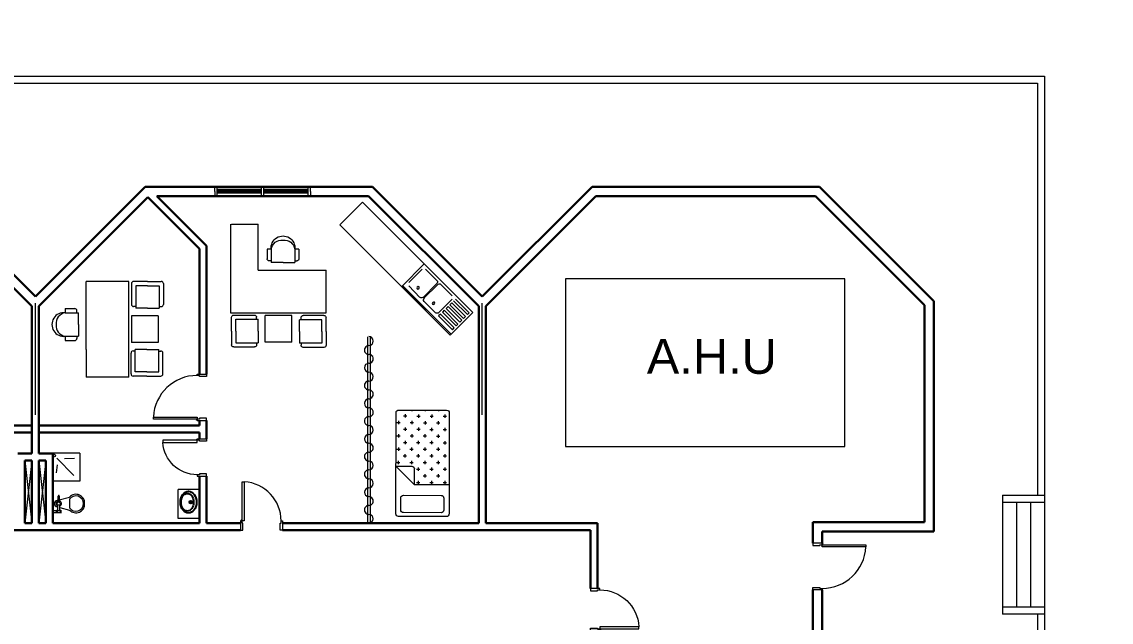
# Model space of a CAD drawing. Extents: x -59 to 582, y -1177 to 100.
# Drawn here: x 291.01 to 314.41, y -421.71 to -408.82 of the extents above; entities that cross this region are included whole.
import ezdxf

# ---------------------------------------------------------------- set-up
doc = ezdxf.new("R2010")
doc.units = 0
doc.header["$LTSCALE"] = 0.15
doc.layers.get('0').update_dxf_attribs({"color": 252})
doc.layers.add('0 sockets', color=252, linetype='Continuous')
for name, color, linetype, lineweight in [('anal', 252, 'Continuous', 20), ('DOOR', 252, 'Continuous', 20), ('FUR', 252, 'Continuous', 9), ('FURNITURE-1', 252, 'Continuous', 9), ('sofa', 252, 'Continuous', 9), ('wall', 252, 'Continuous', 30)]:
    doc.layers.add(name, color=color, linetype=linetype, lineweight=lineweight)
doc.styles.add('ROMAND', font='ROMAND.SHX')

# ---------------------------------------------------------------- blocks, each defined once
blk = doc.blocks.new('WQ')
h = blk.add_hatch(color=6)
h.dxf.hatch_style = 1
h.paths.add_polyline_path([(-126.091, 5), (-126.091, -169.521), (126.091, -169.521), (126.091, 5)])
h.paths.add_polyline_path([(121.091, 0), (121.091, -164.521), (-121.091, -164.521), (-121.091, 0)], flags=16)
at = {"layer": '0 sockets', "color": 3, "style": 'ROMAND'}
blk.add_attdef('ACCESS_CONTROL', (-48.663, 7.622), '', height=7.973, dxfattribs=at)
blk = doc.blocks.new('A$C30776E45')
at = {"layer": 'FUR'}
for p, q in [((1.641, 2.361), (1.431, 2.151)), ((1.641, 2.361), (1.851, 2.571)), ((1.705, 2.297), (1.883, 2.474)), ((1.883, 2.474), (2.223, 2.135)), ((1.915, 2.571), (2.231, 2.256)), ((1.705, 2.297), (1.528, 2.119)), ((1.528, 2.119), (1.867, 1.779)), ((2.045, 1.957), (2.223, 2.135)), ((2.198, 2.159), (2.231, 2.192)), ((0, 0.754), (1.347, 2.101)), ((1.347, 2.101), (2.801, 0.646)), ((1.431, 2.086), (1.746, 1.771)), ((2.045, 1.957), (1.867, 1.779)), ((2.321, 2.021), (1.917, 1.617)), ((2.725, 1.617), (2.321, 2.021)), ((1.843, 1.804), (1.81, 1.771)), ((2.321, 1.213), (1.917, 1.617)), ((2.725, 1.617), (2.321, 1.213)), ((2.678, 1.337), (2.856, 1.515)), ((3.196, 1.175), (2.856, 1.515)), ((2.881, 1.491), (2.913, 1.523)), ((3.293, 1.208), (2.977, 1.523)), ((2.678, 1.337), (2.501, 1.159)), ((3.018, 0.998), (3.196, 1.175)), ((1.121, 1.034), (0.421, 0.333)), ((1.121, 1.034), (2.155, 0)), ((2.525, 1.135), (2.493, 1.103)), ((2.808, 0.723), (2.493, 1.038)), ((2.84, 0.82), (2.501, 1.159)), ((3.018, 0.998), (2.84, 0.82)), ((3.083, 0.933), (3.293, 1.143)), ((0.017, 0.737), (0.421, 0.333)), ((0.938, 0.582), (1.083, 0.726)), ((1.003, 0.517), (1.204, 0.718)), ((1.18, 0.694), (1.148, 0.726)), ((1.382, 0.541), (1.204, 0.718)), ((3.083, 0.933), (2.872, 0.723)), ((1.003, 0.517), (0.938, 0.582)), ((1.382, 0.541), (1.56, 0.363)), ((2.801, 0.646), (2.155, 0)), ((1.359, 0.162), (1.56, 0.363)), ((1.423, 0.097), (1.568, 0.242)), ((1.535, 0.339), (1.568, 0.306)), ((1.423, 0.097), (1.359, 0.162))]:
    blk.add_line(p, q, dxfattribs=at)
for centre, radius, start, end in [((1.883, 2.539), 0.0457, 45, 135), ((1.463, 2.119), 0.0457, 135, 225), ((2.198, 2.224), 0.0457, 315, 45), ((1.778, 1.804), 0.0457, 225, 315), ((2.945, 1.491), 0.0457, 45, 135), ((3.26, 1.175), 0.0457, 315, 45), ((2.525, 1.07), 0.0457, 135, 225), ((1.115, 0.694), 0.0457, 45, 135), ((2.84, 0.755), 0.0457, 225, 315), ((1.157, 0.316), 0.254, 127.4334, 322.5666), ((1.181, 0.379), 0.225, 142.1177, 232.1177), ((1.535, 0.274), 0.0457, 315, 45), ((1.22, 0.339), 0.225, 217.8823, 307.8823)]:
    blk.add_arc(centre, radius, start, end, dxfattribs=at)
blk = doc.blocks.new('A$C48FC3568')
at = {"layer": 'FUR'}
h = blk.add_hatch(dxfattribs=at)
h.set_pattern_fill('CROSS', color=256, scale=0.5, style=0)
h.set_pattern_definition([(0, (-34.60875, 58.23435), (0.125, -0.125), [0.0625, -0.1875]), (270, (-34.5775, 58.2656), (-0.125, -0.125), [0.0625, -0.1875])])
h.paths.add_polyline_path([(1.055, 0.703), (1.055, 1), (0.05, 1, 0.414214), (0, 0.95), (0, 0.05, 0.414214), (0.05, 0), (1.402, 0), (1.402, 0.653), (1.105, 0.653, -0.414214)])
for p, q in [((0, 0.95), (0, 0.05)), ((1.95, 1), (0.05, 1)), ((1.402, 0.653), (1.055, 1)), ((1.055, 1), (1.055, 0.703)), ((1.602, 0.859), (1.602, 0.15)), ((1.877, 0.909), (1.652, 0.909)), ((1.927, 0.15), (1.927, 0.859)), ((2, 0.05), (2, 0.95)), ((1.402, 0.653), (1.105, 0.653)), ((1.402, 0), (1.402, 0.653)), ((1.652, 0.1), (1.877, 0.1)), ((0.05, 0), (1.95, 0))]:
    blk.add_line(p, q, dxfattribs=at)
for centre, start, end in [((0.05, 0.95), 90, 180), ((1.652, 0.859), 90, 180), ((1.877, 0.859), 360, 90), ((1.95, 0.95), 360, 90), ((1.105, 0.703), 180, 270), ((0.05, 0.05), 180, 270), ((1.652, 0.15), 180, 270), ((1.877, 0.15), 270, 0), ((1.95, 0.05), 270, 360)]:
    blk.add_arc(centre, 0.05, start, end, dxfattribs=at)
blk = doc.blocks.new('A$C058220D9')
at = {"layer": 'FUR'}
blk.add_blockref('A$C48FC3568', (0, 0), dxfattribs=at)
blk = doc.blocks.new('D100')
at = {"layer": 'DOOR'}
for points in [[(0.03, 0.2), (0.03, 1.14), (0.078, 1.14), (0.078, 0.2)], [(0.03, 0.2), (0, 0.2), (0, 0), (0.05, 0), (0.05, 0.15), (0.03, 0.15)], [(0.97, 0.2), (1, 0.2), (1, 0), (0.95, 0), (0.95, 0.15), (0.97, 0.15)]]:
    blk.add_lwpolyline(points, close=True, dxfattribs=at)
blk.add_circle((0.02, 0.21), 0.01, dxfattribs=at)
blk.add_arc((0.029, 0.2), 0.941, 0.0029, 86.9663, dxfattribs=at)
blk = doc.blocks.new('ELLIPSE')
blk.add_circle((0.5, 0.5), 0.5)
blk = doc.blocks.new('D80')
at = {"layer": 'DOOR'}
for points in [[(0.03, 0.2), (0.03, 0.94), (0.078, 0.94), (0.078, 0.2)], [(0.03, 0.2), (0, 0.2), (0, 0), (0.05, 0), (0.05, 0.15), (0.03, 0.15)], [(0.77, 0.2), (0.8, 0.2), (0.8, 0), (0.75, 0), (0.75, 0.15), (0.77, 0.15)]]:
    blk.add_lwpolyline(points, close=True, dxfattribs=at)
blk.add_circle((0.02, 0.21), 0.01, dxfattribs=at)
blk.add_arc((0.03, 0.2), 0.74, 0, 86.2769, dxfattribs=at)
blk = doc.blocks.new('D90')
at = {"layer": 'DOOR'}
for points in [[(0.03, 0.2), (0.03, 1.04), (0.078, 1.04), (0.078, 0.2)], [(0.03, 0.2), (0, 0.2), (0, 0), (0.05, 0), (0.05, 0.15), (0.03, 0.15)], [(0.87, 0.2), (0.9, 0.2), (0.9, 0), (0.85, 0), (0.85, 0.15), (0.87, 0.15)]]:
    blk.add_lwpolyline(points, close=True, dxfattribs=at)
blk.add_circle((0.02, 0.21), 0.01, dxfattribs=at)
blk.add_arc((0.025, 0.197), 0.845, 0.2218, 86.3889, dxfattribs=at)
blk = doc.blocks.new('ARCH')
for radius in [0.0306, 0.0172]:
    blk.add_circle((116.742, 389.926), radius)
at = {"layer": 'anal'}
for p, q in [((82.125, 399.075), (132.6, 399.075)), ((132.6, 399.075), (135.075, 399.075)), ((135.075, 399.075), (135.075, 390.6)), ((82.275, 398.925), (132.6, 398.925)), ((132.6, 398.925), (134.925, 398.925)), ((134.925, 398.925), (134.925, 390.6)), ((117.257, 396.6), (117.257, 396.7)), ((117.307, 396.6), (117.307, 396.7)), ((117.307, 396.5), (117.307, 396.7)), ((118.257, 396.64), (117.307, 396.64)), ((118.257, 396.5), (118.257, 396.7)), ((118.257, 396.7), (118.307, 396.7)), ((118.307, 396.5), (118.307, 396.7)), ((119.257, 396.64), (118.307, 396.64)), ((119.257, 396.6), (119.257, 396.7)), ((119.257, 396.5), (119.257, 396.7)), ((119.307, 396.6), (119.307, 396.7)), ((117.257, 396.6), (117.257, 396.5)), ((118.257, 396.615), (117.307, 396.615)), ((118.257, 396.585), (117.307, 396.585)), ((118.257, 396.56), (117.307, 396.56)), ((118.257, 396.5), (118.307, 396.5)), ((119.257, 396.615), (118.307, 396.615)), ((119.257, 396.585), (118.307, 396.585)), ((119.257, 396.56), (118.307, 396.56)), ((119.307, 396.6), (119.307, 396.5)), ((113.4, 391.8), (113.4, 394.2)), ((113.4, 391.8), (113.4, 394.2)), ((113.4, 391.8), (113.4, 394.2)), ((113.4, 391.8), (113.4, 394.2)), ((113.4, 391.8), (113.4, 394.2)), ((113.4, 391.8), (113.4, 394.2)), ((113.4, 391.8), (113.4, 394.2)), ((113.4, 391.8), (113.4, 394.2)), ((113.4, 391.8), (113.4, 394.2)), ((113.4, 391.8), (113.4, 394.2)), ((113.4, 391.8), (113.4, 394.2)), ((113.4, 391.8), (113.4, 394.2)), ((113.4, 391.8), (113.4, 394.2)), ((113.4, 391.8), (113.4, 394.2)), ((113.4, 391.8), (113.4, 394.2)), ((113.4, 391.8), (113.4, 394.2)), ((113.4, 391.8), (113.4, 394.2)), ((113.4, 391.8), (113.4, 394.2)), ((123, 391.8), (123, 394.2)), ((123, 391.8), (123, 394.2)), ((123, 391.8), (123, 394.2)), ((123, 391.8), (123, 394.2)), ((123, 391.8), (123, 394.2)), ((123, 391.8), (123, 394.2)), ((123, 391.8), (123, 394.2)), ((123, 391.8), (123, 394.2)), ((123, 391.8), (123, 394.2)), ((123, 391.8), (123, 394.2)), ((123, 391.8), (123, 394.2)), ((123, 391.8), (123, 394.2)), ((123, 391.8), (123, 394.2)), ((123, 391.8), (123, 394.2)), ((123, 391.8), (123, 394.2)), ((123, 391.8), (123, 394.2)), ((123, 391.8), (123, 394.2)), ((123, 391.8), (123, 394.2)), ((113.325, 390.825), (113.175, 389.475)), ((113.175, 390.825), (113.325, 389.475)), ((113.625, 390.825), (113.475, 389.475)), ((113.475, 390.825), (113.625, 389.475)), ((134.925, 390.6), (134.925, 390.075)), ((135.075, 390.6), (135.075, 346.125)), ((134.175, 390.075), (134.175, 387.525)), ((134.175, 390.075), (135.075, 390.075)), ((134.175, 389.925), (134.475, 389.925)), ((134.175, 389.925), (135.075, 389.925)), ((134.475, 389.925), (134.475, 387.675)), ((134.775, 389.925), (134.775, 387.675)), ((135.075, 390.075), (135.075, 387.525)), ((135.075, 387.675), (134.175, 387.675)), ((135.075, 387.525), (134.175, 387.525)), ((134.925, 387.525), (134.925, 346.275))]:
    blk.add_line(p, q, dxfattribs=at)
blk.add_lwpolyline([(130.786, 394.721), (124.786, 394.721), (124.786, 391.121), (130.786, 391.121)], close=True, dxfattribs=at)
at = {"layer": 'DOOR'}
blk.add_line((117.859, 389.475), (117.839, 389.475), dxfattribs=at)
for points in [[(117.839, 389.525), (117.839, 390.365), (117.887, 390.365), (117.887, 389.525)], [(118.679, 389.525), (118.709, 389.525), (118.709, 389.325), (118.659, 389.325), (118.659, 389.475), (118.679, 389.475)]]:
    blk.add_lwpolyline(points, close=True, dxfattribs=at)
blk.add_lwpolyline([(117.839, 389.475), (117.839, 389.525), (117.809, 389.525), (117.809, 389.325), (117.859, 389.325), (117.859, 389.475)], dxfattribs=at)
blk.add_circle((117.829, 389.535), 0.01, dxfattribs=at)
blk.add_arc((117.834, 389.522), 0.845, 0.2218, 86.3889, dxfattribs=at)
at = {"layer": 'FUR'}
for p, q in [((119.941, 395.885), (120.426, 396.369)), ((120.426, 396.369), (122.797, 393.999)), ((122.311, 393.515), (119.941, 395.885)), ((121.754, 395.042), (121.269, 394.557)), ((122.796, 394), (121.754, 395.042)), ((121.707, 394.927), (121.425, 394.644)), ((122.026, 394.689), (121.783, 394.932)), ((115.407, 394.669), (114.492, 394.669)), ((114.492, 393.208), (114.492, 394.669)), ((115.407, 392.612), (115.407, 394.669)), ((115.465, 394.62), (115.465, 394.174)), ((115.808, 394.666), (115.511, 394.666)), ((115.808, 394.574), (115.556, 394.574)), ((115.556, 394.574), (115.556, 394.094)), ((115.808, 394.666), (116.105, 394.666)), ((115.808, 394.574), (116.059, 394.574)), ((116.059, 394.574), (116.059, 394.094)), ((116.151, 394.62), (116.151, 394.174)), ((121.269, 394.557), (122.311, 393.515)), ((122.331, 393.535), (121.289, 394.578)), ((121.419, 394.569), (121.662, 394.325)), ((121.737, 394.331), (122.02, 394.614)), ((122.038, 394.597), (121.755, 394.314)), ((122.356, 394.359), (122.113, 394.602)), ((114.044, 394.084), (114.248, 394.084)), ((114.044, 394.084), (114.044, 393.992)), ((115.556, 394.129), (115.511, 394.129)), ((115.808, 394.094), (115.556, 394.094)), ((115.808, 394.094), (116.059, 394.094)), ((116.059, 394.129), (116.105, 394.129)), ((121.749, 394.239), (121.992, 393.995)), ((122.067, 394.001), (122.35, 394.284)), ((122.264, 394.128), (122.223, 394.087)), ((122.223, 394.087), (122.519, 393.792)), ((122.559, 393.832), (122.264, 394.128)), ((122.345, 394.209), (122.304, 394.168)), ((122.304, 394.168), (122.6, 393.873)), ((122.64, 393.913), (122.345, 394.209)), ((122.68, 393.954), (122.385, 394.249)), ((122.425, 394.289), (122.721, 393.994)), ((114.044, 393.992), (114.328, 393.992)), ((114.294, 393.992), (114.294, 394.038)), ((114.328, 393.741), (114.328, 393.992)), ((116.039, 393.929), (115.468, 393.929)), ((115.468, 393.929), (115.468, 393.358)), ((116.039, 393.929), (116.039, 393.358)), ((122.102, 393.966), (122.062, 393.926)), ((122.062, 393.926), (122.357, 393.63)), ((122.398, 393.671), (122.102, 393.966)), ((122.183, 394.047), (122.143, 394.007)), ((122.143, 394.007), (122.438, 393.711)), ((122.478, 393.752), (122.183, 394.047)), ((122.311, 393.515), (122.796, 394)), ((122.519, 393.792), (122.559, 393.832)), ((122.6, 393.873), (122.64, 393.913)), ((122.721, 393.994), (122.68, 393.954)), ((114.328, 393.741), (114.328, 393.489)), ((122.357, 393.63), (122.398, 393.671)), ((122.438, 393.711), (122.478, 393.752)), ((114.044, 393.489), (114.044, 393.398)), ((114.044, 393.489), (114.328, 393.489)), ((114.044, 393.398), (114.248, 393.398)), ((114.294, 393.489), (114.294, 393.444)), ((116.039, 393.358), (115.468, 393.358)), ((120.535, 393.478), (120.535, 389.475)), ((120.592, 393.478), (120.592, 389.475)), ((114.492, 393.208), (114.492, 392.612)), ((115.455, 392.682), (115.455, 393.128)), ((115.547, 393.173), (115.501, 393.173)), ((115.547, 392.728), (115.547, 393.208)), ((115.798, 393.208), (115.547, 393.208)), ((115.798, 393.208), (116.05, 393.208)), ((116.05, 392.728), (116.05, 393.208)), ((116.05, 393.173), (116.095, 393.173)), ((116.141, 392.682), (116.141, 393.128)), ((115.798, 392.728), (115.547, 392.728)), ((115.798, 392.728), (116.05, 392.728)), ((115.407, 392.612), (114.492, 392.612)), ((115.798, 392.636), (115.501, 392.636)), ((115.798, 392.636), (116.095, 392.636))]:
    blk.add_line(p, q, dxfattribs=at)
for centre, radius, start, end in [((115.511, 394.62), 0.0457, 90, 180), ((116.105, 394.62), 0.0457, 360, 90), ((114.248, 394.038), 0.0457, 360, 90), ((115.511, 394.174), 0.0457, 180, 270), ((116.105, 394.174), 0.0457, 270, 360), ((114.01, 393.741), 0.254, 82.4334, 277.5666), ((114.071, 393.769), 0.225, 97.1177, 187.1177), ((114.071, 393.713), 0.225, 172.8823, 262.8823), ((114.248, 393.444), 0.0457, 270, 360), ((120.563, 393.386), 0.0953, 271.4976, 90), ((115.501, 393.128), 0.0457, 90, 180), ((116.095, 393.128), 0.0457, 0, 90), ((120.563, 393.195), 0.0953, 88.5024, 270), ((120.563, 392.814), 0.0953, 91.4976, 270), ((120.563, 393.005), 0.0953, 268.5024, 90), ((115.501, 392.682), 0.0457, 180, 270), ((116.095, 392.682), 0.0457, 270, 0), ((120.563, 392.623), 0.0953, 271.4976, 90), ((120.563, 392.433), 0.0953, 88.5024, 270), ((120.563, 392.242), 0.0953, 268.5024, 90), ((120.563, 392.049), 0.0953, 90, 268.5024), ((120.563, 391.858), 0.0953, 270, 91.4976), ((120.563, 391.668), 0.0953, 90, 271.4976), ((120.563, 391.477), 0.0953, 270, 88.5024), ((120.563, 391.286), 0.0953, 90, 268.5024), ((120.563, 391.096), 0.0953, 270, 91.4976), ((120.563, 390.905), 0.0953, 90, 271.4976), ((120.563, 390.714), 0.0953, 270, 88.5024), ((120.563, 390.524), 0.0953, 90, 271.4976), ((120.563, 390.333), 0.0953, 270, 88.5024), ((120.563, 390.142), 0.0953, 90, 268.5024), ((120.563, 389.761), 0.0953, 90, 271.4976), ((120.563, 389.952), 0.0953, 270, 91.4976), ((120.563, 389.57), 0.0953, 270, 88.5024)]:
    blk.add_arc(centre, radius, start, end, dxfattribs=at)
at = {"layer": 'FUR', "extrusion": (0, 0, -1)}
for centre in [(121.621, 394.528), (121.952, 394.198)]:
    blk.add_ellipse(centre, major_axis=(0.0202, 0.0202), ratio=0.86, dxfattribs=at)
for centre, start_param, end_param in [((121.985, 394.649), 0, 1.570796), ((122.072, 394.562), 4.712389, 6.283185), ((121.703, 394.366), 1.570796, 3.141593), ((121.79, 394.279), 3.141593, 4.712389), ((122.033, 394.036), 1.570796, 3.141593)]:
    blk.add_ellipse(centre, major_axis=(0.0404, 0.0404), ratio=0.86, start_param=start_param, end_param=end_param, dxfattribs=at)
at = {"layer": 'FURNITURE-1', "ltscale": 0.5}
for p, q in [((116.925, 390.197), (116.466, 390.197)), ((116.466, 389.58), (116.466, 390.197)), ((116.925, 389.58), (116.466, 389.58))]:
    blk.add_line(p, q, dxfattribs=at)
at = {"layer": 'sofa'}
for p, q in [((114.353, 390.98), (113.775, 390.98)), ((113.865, 390.875), (114.23, 390.503)), ((114.238, 390.867), (114.023, 390.859)), ((114.353, 390.98), (114.353, 390.38)), ((113.869, 390.729), (113.85, 390.557)), ((114.353, 390.38), (113.775, 390.38)), ((113.868, 389.966), (113.891, 389.972)), ((113.879, 389.871), (113.879, 389.746)), ((113.891, 389.929), (113.891, 390.059)), ((113.914, 390.059), (113.914, 389.929)), ((113.914, 389.978), (114.134, 390.036)), ((113.925, 389.746), (113.925, 389.871)), ((114.134, 389.989), (114.134, 389.804)), ((113.775, 389.746), (113.856, 389.746)), ((113.856, 389.7), (113.775, 389.7)), ((113.856, 389.688), (113.856, 389.758)), ((113.856, 389.758), (113.868, 389.758)), ((113.868, 389.827), (113.88, 389.824)), ((113.868, 389.758), (113.868, 389.688)), ((113.868, 389.746), (113.937, 389.746)), ((113.937, 389.7), (113.868, 389.7)), ((113.925, 389.812), (114.134, 389.758)), ((113.937, 389.758), (113.949, 389.758)), ((113.937, 389.688), (113.937, 389.758)), ((113.949, 389.758), (113.949, 389.688))]:
    blk.add_line(p, q, dxfattribs=at)
for centre, radius in [((113.808, 390.928), 0.0268), ((113.902, 389.897), 0.0347)]:
    blk.add_circle(centre, radius, dxfattribs=at)
for centre, radius, start, end in [((114.271, 389.908), 0.188, 356.62, 136.9828), ((113.88, 389.897), 0.0707, 100.3889, 259.6111), ((113.902, 389.897), 0.0579, 101.423, 247.1495), ((113.902, 390.059), 0.0116, 360, 180), ((113.902, 389.897), 0.0579, 293.4137, 78.1237), ((114.27, 389.896), 0.165, 0.3, 145.4946), ((114.27, 389.898), 0.165, 214.5054, 359.7), ((114.271, 389.886), 0.188, 223.0172, 3.38)]:
    blk.add_arc(centre, radius, start, end, dxfattribs=at)
at = {"layer": 'wall'}
for p, q in [((111.041, 396.7), (113.4, 394.341)), ((113.4, 394.341), (115.759, 396.7)), ((115.759, 396.7), (120.641, 396.7)), ((120.641, 396.7), (123, 394.341)), ((123, 394.341), (125.359, 396.7)), ((125.359, 396.7), (130.241, 396.7)), ((130.241, 396.7), (132.7, 394.241)), ((110.982, 396.476), (113.325, 394.134)), ((113.475, 394.134), (115.818, 396.476)), ((115.818, 396.476), (116.925, 395.369)), ((116.006, 396.5), (120.559, 396.5)), ((116.006, 396.5), (117.075, 395.431)), ((120.559, 396.5), (122.925, 394.134)), ((123.075, 394.134), (125.441, 396.5)), ((125.441, 396.5), (130.159, 396.5)), ((130.159, 396.5), (132.5, 394.159)), ((116.925, 395.369), (116.925, 392.678)), ((117.075, 395.431), (117.075, 392.678)), ((113.325, 394.134), (113.325, 390.975)), ((113.475, 394.134), (113.475, 390.975)), ((122.925, 394.134), (122.925, 389.475)), ((123.075, 394.134), (123.075, 389.475)), ((132.5, 394.159), (132.5, 389.5)), ((132.7, 394.241), (132.7, 389.3)), ((109.875, 391.575), (113.325, 391.575)), ((116.925, 391.575), (113.475, 391.575)), ((116.925, 391.678), (116.925, 391.575)), ((117.075, 391.678), (117.075, 391.287)), ((109.875, 391.425), (113.325, 391.425)), ((116.925, 391.425), (113.475, 391.425)), ((116.925, 391.425), (116.925, 391.287)), ((113.325, 390.975), (113.025, 390.975)), ((113.175, 390.825), (113.175, 389.475)), ((113.325, 390.825), (113.175, 390.825)), ((113.325, 390.825), (113.325, 389.475)), ((113.775, 390.975), (113.475, 390.975)), ((113.625, 390.825), (113.475, 390.825)), ((113.475, 390.825), (113.475, 389.475)), ((113.625, 389.475), (113.625, 390.825)), ((113.775, 389.475), (113.775, 390.975)), ((116.925, 390.487), (116.925, 389.475)), ((117.075, 390.487), (117.075, 389.475)), ((113.325, 389.475), (113.175, 389.475)), ((113.625, 389.475), (113.475, 389.475)), ((116.925, 389.475), (113.775, 389.475)), ((117.809, 389.475), (117.075, 389.475)), ((122.925, 389.475), (118.709, 389.475)), ((123.075, 389.475), (125.475, 389.475)), ((125.475, 389.475), (125.475, 388.075)), ((130.1, 389.5), (130.1, 389.044)), ((132.5, 389.5), (130.1, 389.5)), ((117.809, 389.325), (109.559, 389.325)), ((123.075, 389.325), (118.709, 389.325)), ((123, 389.325), (125.325, 389.325)), ((125.325, 389.325), (125.325, 388.075)), ((130.3, 389.3), (130.3, 389.044)), ((132.7, 389.3), (130.3, 389.3)), ((130.1, 388.044), (130.1, 387.075)), ((130.3, 388.044), (130.3, 387.041))]:
    blk.add_line(p, q, dxfattribs=at)
at = {"rotation": 270}
for p, xscale, yscale, zscale in [((116.517, 390.162), 0.4712399999999661, 0.3450149999999894, 0.4712399999999661), ((116.53, 390.117), 0.3824999999999932, 0.2677499999999782, 0.3824999999999932)]:
    blk.add_blockref('ELLIPSE', p, dxfattribs=dict(at, xscale=xscale, yscale=yscale, zscale=zscale))
at = {"layer": 'DOOR'}
for p, rotation in [((117.075, 391.678), 90), ((130.1, 389.044), 270)]:
    blk.add_blockref('D100', p, dxfattribs=dict(at, rotation=rotation))
at = {"layer": 'DOOR', "xscale": -1}
for name, p, rotation in [('D80', (117.075, 391.287), 90), ('D90', (125.325, 387.175), 270)]:
    blk.add_blockref(name, p, dxfattribs=dict(at, rotation=rotation))
at = {"layer": 'FUR', "xscale": -1, "rotation": 135.0000000000005}
blk.add_blockref('A$C30776E45', (118.125, 396.432), dxfattribs=at)
at = {"layer": 'FUR', "xscale": -1.142857142856969, "yscale": 1.142857142856997, "zscale": 1.142857142857, "rotation": 89.87409823404263}
blk.add_blockref('A$C058220D9', (122.292, 391.903), dxfattribs=at)
at = {"layer": 'anal', "insert": (126.533, 393.433), "char_height": 0.75, "width": 4.8, "attachment_point": 1}
blk.add_mtext('{\\fArial|b0|i0|c0|p34;A.H.U}', dxfattribs=at)

msp = doc.modelspace()

# ---------------------------------------------------------------- block references
at = {"layer": '0 sockets', "color": 3}
for name, p in [('WQ', (244.611, -370.234)), ('ARCH', (177.903, -809.062))]:
    msp.add_blockref(name, p, dxfattribs=at)

doc.saveas('drawing.dxf')
